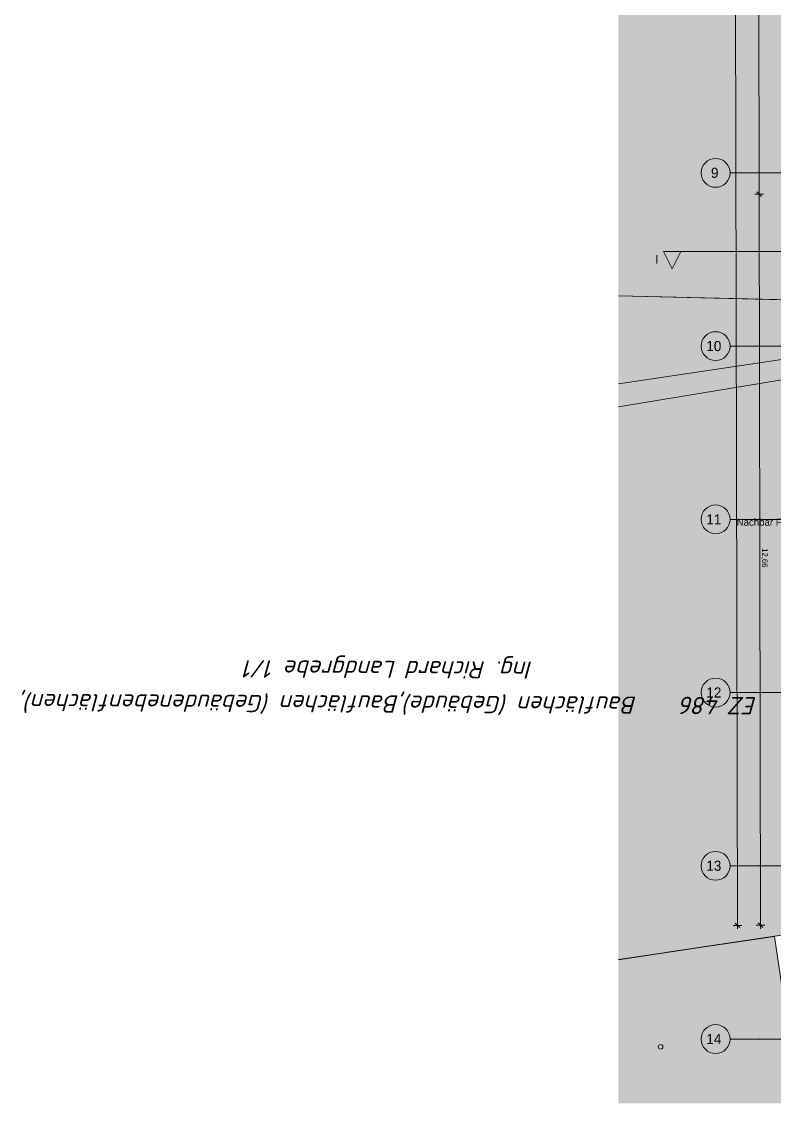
# Model space of a CAD drawing. Header units: metres. Extents: x -14 to 130, y -38 to 4.
# Drawn here: x -14.27 to -1.23, y -37.11 to -18.38 of the extents above; entities that cross this region are included whole.
import ezdxf

# ---------------------------------------------------------------- set-up
doc = ezdxf.new("R2010")
doc.units = ezdxf.units.M
doc.header["$MEASUREMENT"] = 0
doc.linetypes.add('Schnittlinie', pattern=[0.006, 0.003, -0.0015, 0, -0.0015])
for name, color, linetype in [('-1._KG PP_3_725 Nachbarbebauung', 7, 'Continuous'), ('-1._KG PP_3_851 Marker Schnitt', 7, 'Continuous'), ('-1._KG PP_3_950 Polierplan Bemaßung', 7, 'Continuous'), ('-1._KG PP_3_Bauwerke_Gebäude - Haus', 7, 'Continuous'), ('-1._KG PP_3_Bemaßen_Sperrmaß 2D', 7, 'Continuous'), ('-1._KG PP_3_Kataster Benützungsabschnitte_Gebäude', 7, 'Continuous'), ('-1._KG PP_3_Kataster Grenzen_Grundstücksgrenze', 7, 'Continuous'), ('-1._KG PP_3_Kataster Grenzpunkte_Grenzpunkt (GP) Hausecke_Kennzeichen', 7, 'Continuous'), ('-1._KG PP_3_Kataster Grundstücke_Grundstück_Eigentümer', 7, 'Continuous')]:
    doc.layers.add(name, color=color, linetype=linetype)
doc.styles.add('ERSTELLTER_STIL_1', font='arial.ttf')
doc.styles.add('ERSTELLTER_STIL_2', font='isocpeur.ttf')
doc.styles.add('ERSTELLTER_STIL_5', font='')
doc.styles.get('ERSTELLTER_STIL_5').set_extended_font_data('Eurostile')
doc.linetypes.add('GAS', pattern='A,0,[1,415_260415_PP_VA_1_2 -1 KG1.Shx,S=0.186508,R=0,X=0,Y=0],-26.5,0', length=26.5)

msp = doc.modelspace()

# ---------------------------------------------------------------- hatches: boundary and pattern name
at = {"layer": '-1._KG PP_3_725 Nachbarbebauung', "linetype": 'Continuous', "lineweight": 0, "true_color": 0x1f1f1f}
for points in [[(0.01, -2.079), (-3.934, -2.068), (-3.934, -23.132), (-0.127, -23.219), (0.059, -23.221), (0.053, -14.195), (0.056, -12.203)], [(0.059, -23.222), (-3.934, -23.131), (-3.934, -24.652), (0.06, -24.058)], [(0.06, -24.058), (-3.934, -24.652), (-3.934, -34.626), (-1.232, -34.221), (-3.081, -34.498), (0.066, -34.027)], [(-3.934, -37.114), (-0.804, -37.114), (-1.232, -34.223), (-3.934, -34.623)]]:
    msp.add_hatch(color=250, dxfattribs=at).paths.add_polyline_path(points)
at = {"layer": '-1._KG PP_3_851 Marker Schnitt', "linetype": 'Continuous', "lineweight": 0, "true_color": 0x000000}
msp.add_hatch(color=18, dxfattribs=at).paths.add_polyline_path([(-3.15, -22.361), (-3, -22.661), (-2.85, -22.361)])

# ---------------------------------------------------------------- linework, layer by layer
at = {"layer": '-1._KG PP_3_725 Nachbarbebauung', "color": 8, "linetype": 'Continuous', "lineweight": 13, "ltscale": 1000, "flags": 128}
for points in [[(-3.934, -23.132), (-0.127, -23.219), (0.059, -23.221), (0.053, -14.195), (0.056, -12.203), (0.01, -2.079), (-3.934, -2.068)], [(-3.934, -24.652), (0.06, -24.058), (0.059, -23.222), (-3.934, -23.131)], [(-3.934, -34.626), (-1.232, -34.221), (-3.081, -34.498), (0.066, -34.027), (0.06, -24.058), (-3.934, -24.652)], [(-0.804, -37.114), (-1.232, -34.223), (-3.934, -34.623)]]:
    msp.add_lwpolyline(points, dxfattribs=at)
at = {"layer": '-1._KG PP_3_851 Marker Schnitt', "color": 7, "linetype": 'Schnittlinie', "lineweight": 13, "ltscale": 1000}
msp.add_line((-2.85, -22.361), (5.885, -22.361), dxfattribs=at)
at = {"layer": '-1._KG PP_3_851 Marker Schnitt', "color": 7, "linetype": 'Continuous', "lineweight": 13, "ltscale": 1000, "flags": 128}
msp.add_lwpolyline([(-3.15, -22.361), (-2.85, -22.361), (-3, -22.661)], close=True, dxfattribs=at)
at = {"layer": '-1._KG PP_3_Bauwerke_Gebäude - Haus', "color": 7, "linetype": 'Continuous', "lineweight": 13, "ltscale": 1000, "true_color": 0xefefef}
msp.add_line((-3.934, -25.05), (0.027, -24.398), dxfattribs=at)
at = {"layer": '-1._KG PP_3_Bemaßen_Sperrmaß 2D', "color": 5, "linetype": 'GAS', "lineweight": 0, "ltscale": 1000}
for p, q in [((-1.5, -21), (-2, -21)), ((-1.5, -21), (21, -21)), ((-1.5, -24), (-2, -24)), ((-1.5, -24), (21, -24)), ((-1.5, -27), (-2, -27)), ((-1.5, -27), (21, -27)), ((-1.5, -30), (-2, -30)), ((-1.5, -30), (21, -30)), ((-1.5, -33), (-2, -33)), ((-1.5, -33), (21, -33)), ((-1.5, -36), (-2, -36)), ((-1.5, -36), (21, -36))]:
    msp.add_line(p, q, dxfattribs=at)
at = {"layer": '-1._KG PP_3_Bemaßen_Sperrmaß 2D', "color": 5, "linetype": 'Continuous', "lineweight": 0, "ltscale": 1000}
for centre in [(-2.25, -21), (-2.25, -24), (-2.25, -27), (-2.25, -30), (-2.25, -33), (-2.25, -36)]:
    msp.add_circle(centre, 0.25, dxfattribs=at)
at = {"layer": '-1._KG PP_3_Bemaßen_Sperrmaß 2D', "color": 5, "linetype": 'GAS', "lineweight": 0, "ltscale": 1000}
for p in [(-1.5, -21), (-1.5, -21), (-1.5, -24), (-1.5, -24), (-1.5, -27), (-1.5, -27), (-1.5, -30), (-1.5, -30), (-1.5, -33), (-1.5, -33), (-1.5, -36), (-1.5, -36)]:
    msp.add_point(p, dxfattribs=at)
at = {"layer": '-1._KG PP_3_Kataster Benützungsabschnitte_Gebäude', "color": 254, "linetype": 'Continuous', "lineweight": 13, "ltscale": 1000, "true_color": 0xe9e9e9}
msp.add_circle((-3.203, -36.135), 0.04, dxfattribs=at)
at = {"layer": '-1._KG PP_3_Kataster Grenzen_Grundstücksgrenze', "color": 8, "linetype": 'Schnittlinie', "lineweight": 13, "ltscale": 1000}
for p, q in [((-0.032, -34.042), (-1.232, -34.221)), ((-1.232, -34.221), (-3.934, -34.626))]:
    msp.add_line(p, q, dxfattribs=at)
at = {"layer": '-1._KG PP_3_Kataster Grenzpunkte_Grenzpunkt (GP) Hausecke_Kennzeichen', "color": 1, "linetype": 'Continuous', "lineweight": 13, "ltscale": 1000, "true_color": 0xfb0106}
for p, q in [((-1.939, -0.004), (-1.873, -34.031)), ((-1.51, -15.003), (-1.497, -21.368)), ((-1.457, -21.408), (-1.538, -21.328)), ((-1.572, -21.368), (-1.422, -21.368)), ((-1.497, -21.368), (-1.473, -34.03)), ((-1.948, -34.031), (-1.798, -34.031)), ((-1.913, -33.991), (-1.833, -34.071)), ((-1.873, -34.031), (-1.873, -34.091)), ((-1.548, -34.03), (-1.398, -34.03)), ((-1.513, -33.99), (-1.433, -34.07)), ((-1.473, -34.03), (-1.473, -34.09))]:
    msp.add_line(p, q, dxfattribs=at)

# ---------------------------------------------------------------- texts
at = {"layer": '-1._KG PP_3_851 Marker Schnitt', "color": 7, "linetype": 'Continuous', "lineweight": 13, "insert": (-3.297, -22.571), "char_height": 0.15, "attachment_point": 7, "style": 'ERSTELLTER_STIL_1'}
msp.add_mtext('\\A1;{\\pql;\\pt0;\\fArial|b0|i0|c0|p0;\\W1.000000;I}', dxfattribs=at)
at = {"layer": '-1._KG PP_3_950 Polierplan Bemaßung', "color": 252, "linetype": 'Continuous', "lineweight": 13, "true_color": 0x949494, "insert": (-1.886, -27.134), "char_height": 0.125, "width": 1.84745, "attachment_point": 7, "style": 'ERSTELLTER_STIL_5'}
msp.add_mtext('\\A1;{\\pql;\\fEurostile|b0|i0|c0|p0;\\W1.000000;Nachbar Fund UK -2,64}', dxfattribs=at)
at = {"layer": '-1._KG PP_3_950 Polierplan Bemaßung', "color": 1, "linetype": 'Continuous', "lineweight": 13, "true_color": 0xfb0106, "insert": (-1.465, -27.5), "char_height": 0.1, "width": 0.39837, "attachment_point": 7, "rotation": 270.1119, "style": 'ERSTELLTER_STIL_5'}
msp.add_mtext('\\A1;{\\pql;\\fEurostile|b0|i0|c0|p0;\\W1.000000;12,66}', dxfattribs=at)
at = {"layer": '-1._KG PP_3_Bemaßen_Sperrmaß 2D', "color": 5, "linetype": 'Continuous', "lineweight": 0, "char_height": 0.175, "attachment_point": 1, "style": 'ERSTELLTER_STIL_5'}
for s, insert in [('\\A1;{\\pql;\\pt0;\\fEurostile|b0|i0|c0|p0;\\W1.000000;9}', (-2.33, -20.911)), ('\\A1;{\\pql;\\pt0;\\fEurostile|b0|i0|c0|p0;\\W1.000000;10}', (-2.411, -23.911)), ('\\A1;{\\pql;\\pt0;\\fEurostile|b0|i0|c0|p0;\\W1.000000;11}', (-2.411, -26.912)), ('\\A1;{\\pql;\\pt0;\\fEurostile|b0|i0|c0|p0;\\W1.000000;12}', (-2.411, -29.911)), ('\\A1;{\\pql;\\pt0;\\fEurostile|b0|i0|c0|p0;\\W1.000000;13}', (-2.411, -32.911)), ('\\A1;{\\pql;\\pt0;\\fEurostile|b0|i0|c0|p0;\\W1.000000;14}', (-2.411, -35.912))]:
    msp.add_mtext(s, dxfattribs=dict(at, insert=insert))
at = {"layer": '-1._KG PP_3_Kataster Grundstücke_Grundstück_Eigentümer', "color": 9, "linetype": 'Continuous', "lineweight": 13, "insert": (-7.913, -30.349), "char_height": 0.3, "attachment_point": 2, "rotation": 179.7403, "line_spacing_factor": 1.197971, "style": 'ERSTELLTER_STIL_2'}
msp.add_mtext('\\A1;{\\pqc;\\fISOCPEUR|b0|i1|c0|p0;\\W1.000000;EZ 486    Bauflächen (Gebäude),Bauflächen (Gebäudenebenflächen),\\P\\pqc;\\fISOCPEUR|b0|i1|c0|p0;\\W1.000000;Ing. Richard Landgrebe 1/1}', dxfattribs=at)

doc.saveas('drawing.dxf')
